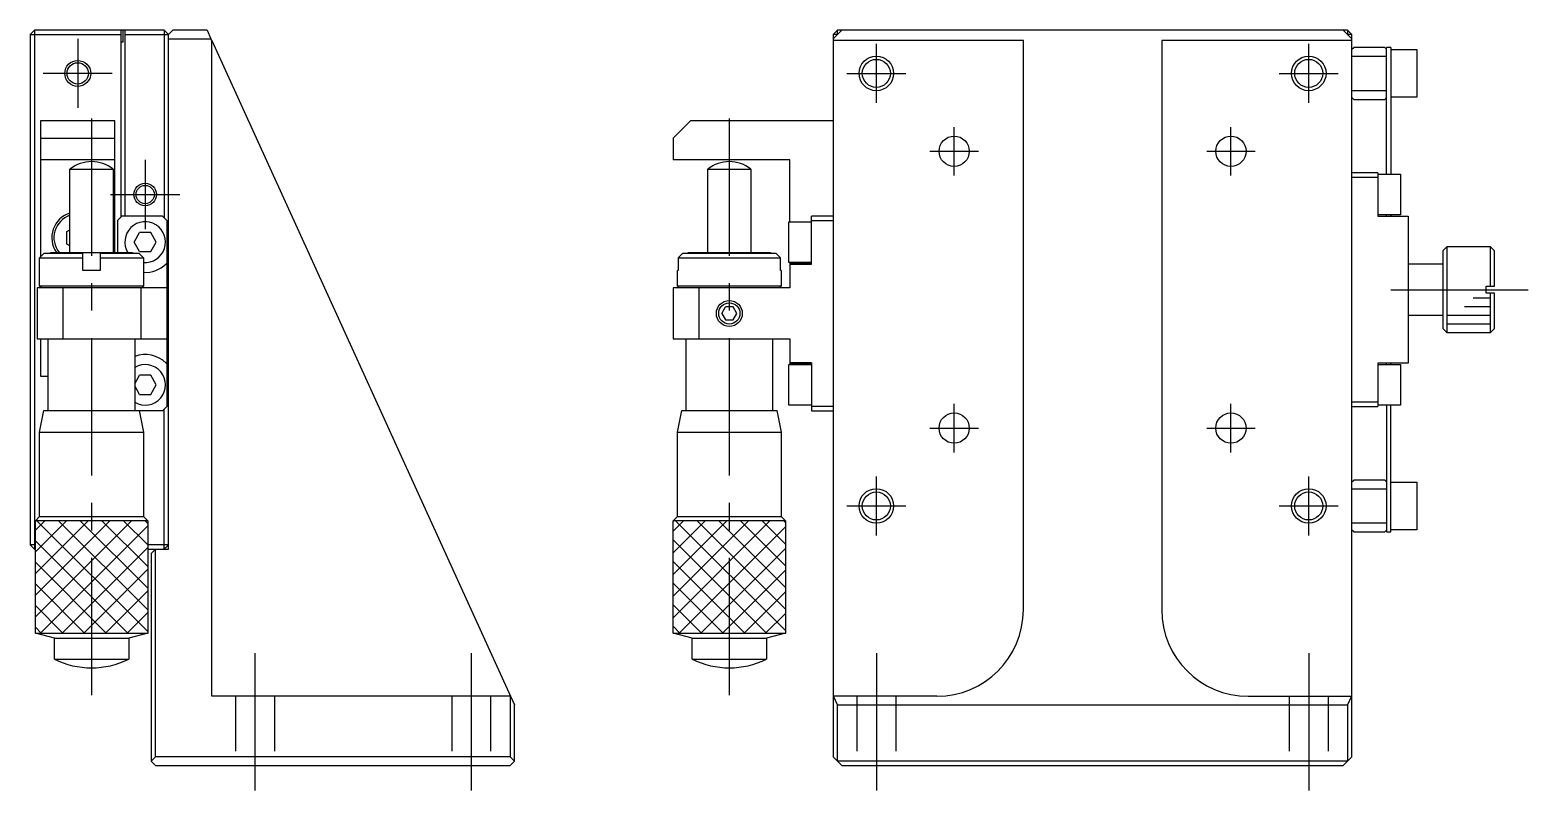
# Model space of a CAD drawing. Extents: x 0 to 354, y -8 to 238.
# Drawn here: x 180 to 354.3, y 76.4 to 166.4 of the extents above; entities that cross this region are included whole.
import ezdxf

# ---------------------------------------------------------------- set-up
doc = ezdxf.new("R2010")
doc.units = 0
doc.header["$LTSCALE"] = 0.5
doc.linetypes.add('CENTER', pattern=[50.8, 31.75, -6.35, 6.35, -6.35])
doc.linetypes.add('DASHED', pattern=[19.05, 12.7, -6.35])
for name, color, linetype in [('MSM_CENTER', 1, 'CENTER'), ('MSM_CONTINUOUS', 7, 'CONTINUOUS'), ('MSM_DASHED', 4, 'DASHED'), ('MSM_NARROW', 5, 'CONTINUOUS')]:
    doc.layers.add(name, color=color, linetype=linetype)

msp = doc.modelspace()

# ---------------------------------------------------------------- linework, layer by layer
at = {"layer": 'MSM_CENTER'}
for p, q in [((185.5, 165.41), (185.5, 157.41)), ((277.85, 158.01), (277.85, 164.81)), ((327.85, 158.01), (327.85, 164.81)), ((189.5, 161.41), (181.5, 161.41)), ((274.45, 161.41), (281.25, 161.41)), ((324.45, 161.41), (331.25, 161.41)), ((187.1, 156.21), (187.1, 87.71)), ((260.85, 156.21), (260.85, 87.71)), ((286.85, 149.61), (286.85, 155.21)), ((318.85, 149.61), (318.85, 155.21)), ((284.05, 152.41), (289.65, 152.41)), ((316.05, 152.41), (321.65, 152.41)), ((193.3, 151.41), (193.3, 143.41)), ((189.3, 147.41), (197.3, 147.41)), ((337.35, 136.41), (354.35, 136.41)), ((286.85, 117.61), (286.85, 123.21)), ((318.85, 117.61), (318.85, 123.21)), ((284.05, 120.41), (289.65, 120.41)), ((316.05, 120.41), (321.65, 120.41)), ((277.85, 108.01), (277.85, 114.81)), ((327.85, 108.01), (327.85, 114.81)), ((274.45, 111.41), (281.25, 111.41)), ((324.45, 111.41), (331.25, 111.41)), ((206, 94.41), (206, 76.41)), ((231, 94.41), (231, 76.41)), ((277.85, 94.41), (277.85, 76.41)), ((327.85, 94.41), (327.85, 76.41))]:
    msp.add_line(p, q, dxfattribs=at)
at = {"layer": 'MSM_CONTINUOUS'}
for p, q in [((180, 165.91), (180.5, 166.41)), ((180, 165.91), (190.5, 165.91)), ((180, 165.91), (180, 106.91)), ((180.5, 166.41), (180.5, 106.41)), ((195.5, 166.41), (180.5, 166.41)), ((190.5, 166.41), (190.5, 144.81)), ((190.75, 165.01), (190.75, 166.41)), ((191, 144.91), (191, 166.41)), ((191, 165.91), (196, 165.91)), ((195.5, 166.41), (195.5, 144.71)), ((195.5, 166.41), (196, 165.91)), ((196, 165.91), (196.5, 166.41)), ((196, 106.41), (196, 165.91)), ((200.45, 166.41), (196.5, 166.41)), ((200.45, 166.41), (200.91, 165.41)), ((272.85, 165.91), (273.35, 166.41)), ((272.85, 165.41), (273.85, 166.41)), ((273.35, 165.91), (272.85, 165.91)), ((272.85, 165.91), (272.85, 82.41)), ((332.35, 166.41), (273.35, 166.41)), ((273.35, 165.91), (273.35, 166.41)), ((331.85, 166.41), (332.85, 165.41)), ((332.35, 166.41), (332.35, 165.91)), ((332.35, 166.41), (332.85, 165.91)), ((332.85, 165.91), (332.35, 165.91)), ((332.85, 82.41), (332.85, 165.91)), ((190.75, 165.01), (190.5, 165.01)), ((196, 165.41), (200.91, 165.41)), ((201, 165.21), (200.91, 165.41)), ((201, 165.21), (230.99, 99.41)), ((201, 89.41), (201, 165.21)), ((294.85, 165.21), (272.85, 165.21)), ((294.85, 99.41), (294.85, 165.21)), ((332.85, 165.21), (310.85, 165.21)), ((310.85, 165.21), (310.85, 99.41)), ((332.85, 164.21), (333.05, 164.41)), ((336.65, 164.41), (333.05, 164.41)), ((336.65, 164.41), (336.85, 164.21)), ((336.85, 149.76), (336.85, 164.41)), ((337.35, 164.41), (336.85, 164.41)), ((337.35, 164.41), (337.35, 149.76)), ((337.35, 164.16), (340.35, 164.16)), ((340.35, 164.16), (340.35, 158.66)), ((332.85, 163.41), (336.85, 163.41)), ((336.85, 159.41), (332.85, 159.41)), ((340.35, 158.66), (337.35, 158.66)), ((333.05, 158.41), (332.85, 158.61)), ((333.05, 158.41), (336.65, 158.41)), ((336.85, 158.61), (336.65, 158.41)), ((189.8, 155.91), (181.2, 155.91)), ((181.2, 155.91), (181.2, 140.21)), ((189.8, 140.71), (189.8, 155.91)), ((254.35, 153.91), (256.35, 155.91)), ((272.85, 155.91), (256.35, 155.91)), ((181.2, 153.91), (189.8, 153.91)), ((254.35, 153.91), (254.35, 151.41)), ((189.8, 151.41), (181.2, 151.41)), ((184.6, 150.33), (189.6, 150.33)), ((184.6, 140.71), (184.6, 150.33)), ((189.6, 150.33), (189.6, 140.71)), ((267.85, 151.41), (254.35, 151.41)), ((258.35, 150.33), (263.35, 150.33)), ((258.35, 140.71), (258.35, 150.33)), ((263.35, 150.33), (263.35, 140.71)), ((267.85, 144.26), (267.85, 151.41)), ((335.85, 149.91), (332.85, 149.91)), ((332.85, 149.41), (335.85, 149.41)), ((335.85, 149.91), (335.85, 144.91)), ((335.85, 149.76), (338.45, 149.76)), ((338.45, 149.76), (338.45, 145.06)), ((190.1, 144.41), (190.6, 144.91)), ((195.3, 144.91), (190.6, 144.91)), ((195.8, 144.41), (195.3, 144.91)), ((270.35, 139.36), (270.35, 144.91)), ((272.85, 144.91), (270.35, 144.91)), ((338.45, 145.06), (335.85, 145.06)), ((335.85, 144.91), (339.35, 144.91)), ((336.85, 144.91), (336.85, 145.06)), ((337.35, 144.91), (337.35, 145.06)), ((337.35, 145.06), (337.35, 144.91)), ((339.35, 144.91), (339.35, 127.91)), ((184.25, 143.13), (184.6, 143.33)), ((184.25, 141.68), (184.25, 143.13)), ((190.1, 144.41), (190.1, 140.71)), ((192.03, 141.91), (192.66, 143.01)), ((193.94, 143.01), (192.66, 143.01)), ((194.57, 141.91), (193.94, 143.01)), ((195.8, 144.41), (195.8, 122.91)), ((267.75, 139.56), (267.75, 144.26)), ((267.75, 144.26), (270.35, 144.26)), ((270.35, 144.41), (272.85, 144.41)), ((184.6, 141.48), (184.25, 141.68)), ((192.66, 140.81), (192.03, 141.91)), ((193.94, 140.81), (194.57, 141.91)), ((343.35, 140.91), (343.85, 141.41)), ((343.85, 131.41), (343.85, 141.41)), ((343.85, 141.41), (348.85, 141.41)), ((348.85, 141.41), (348.85, 136.81)), ((348.85, 141.41), (349.35, 140.91)), ((181.1, 140.11), (181.6, 140.61)), ((181.1, 140.11), (186.1, 140.11)), ((181.1, 136.81), (181.1, 140.11)), ((186.1, 140.61), (181.6, 140.61)), ((182.35, 140.71), (191.85, 140.71)), ((182.35, 140.61), (182.35, 140.71)), ((186.1, 138.61), (186.1, 140.61)), ((188.1, 140.61), (188.1, 138.61)), ((192.6, 140.61), (188.1, 140.61)), ((188.1, 140.11), (193.1, 140.11)), ((191.85, 140.71), (191.85, 140.61)), ((192.6, 140.61), (193.1, 140.11)), ((192.66, 140.81), (193.94, 140.81)), ((193.1, 140.11), (193.1, 136.81)), ((255.44, 140.61), (254.93, 140.11)), ((254.93, 140.11), (266.76, 140.11)), ((254.93, 140.11), (254.93, 138.61)), ((266.25, 140.61), (255.44, 140.61)), ((256.1, 140.71), (265.6, 140.71)), ((256.1, 140.61), (256.1, 140.71)), ((265.6, 140.71), (265.6, 140.61)), ((266.76, 140.11), (266.25, 140.61)), ((266.76, 138.61), (266.76, 140.11)), ((270.35, 139.56), (267.75, 139.56)), ((267.85, 139.56), (267.85, 136.61)), ((343.35, 140.91), (343.35, 131.91)), ((349.35, 136.81), (349.35, 140.91)), ((188.1, 138.61), (186.1, 138.61)), ((195.8, 139.36), (195.73, 139.39)), ((254.93, 138.61), (254.85, 138.61)), ((254.85, 136.81), (254.85, 138.61)), ((266.85, 138.61), (266.76, 138.61)), ((266.85, 138.61), (266.85, 136.81)), ((270.35, 139.39), (267.85, 139.39)), ((267.85, 139.36), (270.35, 139.36)), ((339.35, 139.41), (343.35, 139.41)), ((180.8, 136.61), (180.8, 130.71)), ((195.8, 136.61), (180.8, 136.61)), ((193.1, 136.81), (181.1, 136.81)), ((181.3, 136.61), (181.1, 136.81)), ((181.2, 136.71), (181.2, 136.61)), ((183.8, 130.71), (183.8, 136.61)), ((192.8, 136.61), (192.8, 130.71)), ((193.1, 136.81), (192.9, 136.61)), ((254.35, 136.61), (254.35, 130.71)), ((267.85, 136.61), (254.35, 136.61)), ((266.85, 136.81), (254.85, 136.81)), ((255.05, 136.61), (254.85, 136.81)), ((257.35, 130.71), (257.35, 136.61)), ((266.85, 136.81), (266.65, 136.61)), ((348.35, 136.01), (348.35, 136.81)), ((348.35, 136.81), (349.35, 136.81)), ((349.35, 136.01), (348.35, 136.01)), ((348.85, 136.01), (348.85, 131.41)), ((349.35, 131.91), (349.35, 136.01)), ((259.98, 133.66), (260.41, 134.41)), ((261.28, 134.41), (260.41, 134.41)), ((261.71, 133.66), (261.28, 134.41)), ((259.98, 133.66), (260.41, 132.91)), ((260.41, 132.91), (261.28, 132.91)), ((261.28, 132.91), (261.71, 133.66)), ((343.35, 133.41), (339.35, 133.41)), ((343.85, 131.41), (343.35, 131.91)), ((348.85, 131.41), (343.85, 131.41)), ((349.35, 131.91), (348.85, 131.41)), ((180.8, 130.71), (195.8, 130.71)), ((181.2, 130.71), (181.2, 126.41)), ((182.1, 122.46), (182.1, 130.71)), ((192.1, 130.71), (192.1, 122.46)), ((254.35, 130.71), (267.85, 130.71)), ((255.85, 122.46), (255.85, 130.71)), ((265.85, 130.71), (265.85, 122.46)), ((267.85, 130.71), (267.85, 127.76)), ((195.73, 127.92), (195.8, 127.95)), ((267.75, 123.06), (267.75, 127.76)), ((267.75, 127.76), (270.35, 127.76)), ((270.35, 127.95), (267.85, 127.95)), ((267.85, 127.92), (270.35, 127.92)), ((270.35, 127.95), (270.35, 122.41)), ((339.35, 127.91), (335.85, 127.91)), ((335.85, 127.91), (335.85, 122.91)), ((335.85, 127.76), (338.45, 127.76)), ((336.85, 127.76), (336.85, 127.91)), ((337.35, 127.76), (337.35, 127.91)), ((337.35, 127.91), (337.35, 127.76)), ((338.45, 127.76), (338.45, 123.06)), ((181.2, 126.41), (182.1, 126.41)), ((192.1, 125.53), (192.66, 126.51)), ((193.94, 126.51), (192.66, 126.51)), ((194.57, 125.41), (193.94, 126.51)), ((192.66, 124.31), (192.1, 125.28)), ((192.66, 124.31), (193.94, 124.31)), ((193.94, 124.31), (194.57, 125.41)), ((181.1, 119.96), (181.6, 122.46)), ((181.6, 122.46), (192.6, 122.46)), ((192.6, 122.46), (193.1, 119.96)), ((195.3, 122.41), (192.61, 122.41)), ((195.8, 122.91), (195.3, 122.41)), ((195.5, 106.41), (195.5, 122.61)), ((254.85, 119.96), (255.35, 122.46)), ((255.35, 122.46), (266.35, 122.46)), ((266.35, 122.46), (266.85, 119.96)), ((270.35, 123.06), (267.75, 123.06)), ((272.85, 122.91), (270.35, 122.91)), ((270.35, 122.41), (272.85, 122.41)), ((335.85, 123.41), (332.85, 123.41)), ((332.85, 122.91), (335.85, 122.91)), ((338.45, 123.06), (335.85, 123.06)), ((336.85, 123.06), (336.85, 108.41)), ((337.35, 108.41), (337.35, 123.06)), ((181.1, 119.96), (193.1, 119.96)), ((181.1, 110.21), (181.1, 119.96)), ((193.1, 119.96), (193.1, 110.21)), ((254.85, 119.96), (266.85, 119.96)), ((254.85, 110.21), (254.85, 119.96)), ((266.85, 119.96), (266.85, 110.21)), ((332.85, 114.21), (333.05, 114.41)), ((332.85, 113.41), (336.85, 113.41)), ((336.65, 114.41), (333.05, 114.41)), ((336.65, 114.41), (336.85, 114.21)), ((337.35, 114.16), (340.35, 114.16)), ((340.35, 114.16), (340.35, 108.66)), ((180.6, 109.71), (181.1, 110.21)), ((181.1, 110.21), (193.1, 110.21)), ((193.1, 110.21), (193.6, 109.71)), ((254.35, 109.71), (254.85, 110.21)), ((254.85, 110.21), (266.85, 110.21)), ((266.85, 110.21), (267.35, 109.71)), ((180.6, 96.71), (180.6, 109.71)), ((193.6, 109.71), (180.6, 109.71)), ((193.6, 109.71), (193.6, 96.71)), ((254.35, 96.71), (254.35, 109.71)), ((267.35, 109.71), (254.35, 109.71)), ((267.35, 109.71), (267.35, 96.71)), ((336.85, 109.41), (332.85, 109.41)), ((333.05, 108.41), (332.85, 108.61)), ((333.05, 108.41), (336.65, 108.41)), ((336.65, 108.41), (336.85, 108.61)), ((336.85, 108.41), (337.35, 108.41)), ((340.35, 108.66), (337.35, 108.66)), ((180.6, 106.91), (180, 106.91)), ((180.5, 106.41), (180, 106.91)), ((180.5, 106.41), (180.6, 106.41)), ((196, 106.91), (193.6, 106.91)), ((193.6, 106.41), (196, 106.41)), ((194.5, 106.41), (194, 105.91)), ((194.5, 82.41), (194.5, 106.41)), ((196, 106.91), (195.5, 106.41)), ((195.65, 106.56), (196, 106.91)), ((194, 105.91), (194, 81.91)), ((230.99, 99.41), (235.54, 89.41)), ((182.8, 96.12), (180.6, 96.71)), ((180.6, 96.71), (193.6, 96.71)), ((182.8, 96.12), (191.4, 96.12)), ((182.8, 93.71), (182.8, 96.12)), ((193.6, 96.71), (191.4, 96.12)), ((191.4, 96.12), (191.4, 93.71)), ((256.55, 96.12), (254.35, 96.71)), ((254.35, 96.71), (267.35, 96.71)), ((256.55, 96.12), (265.15, 96.12)), ((256.55, 93.71), (256.55, 96.12)), ((267.35, 96.71), (265.15, 96.12)), ((265.15, 96.12), (265.15, 93.71)), ((182.8, 93.71), (191.4, 93.71)), ((256.55, 93.71), (265.15, 93.71)), ((235.54, 89.41), (201, 89.41)), ((235.5, 89.41), (235.5, 82.41)), ((235.54, 89.41), (236, 88.41)), ((284.85, 89.41), (272.85, 89.41)), ((273.35, 88.41), (272.89, 89.41)), ((320.85, 89.41), (332.85, 89.41)), ((332.8, 89.41), (332.35, 88.41)), ((236, 81.91), (236, 88.41)), ((273.35, 88.41), (332.35, 88.41)), ((273.35, 81.91), (273.35, 88.41)), ((332.35, 88.41), (332.35, 81.91)), ((194, 81.91), (194.5, 82.41)), ((235.5, 82.41), (194.5, 82.41)), ((235.5, 82.41), (236, 81.91)), ((272.85, 82.41), (273.85, 81.41)), ((331.85, 81.41), (332.85, 82.41)), ((194.5, 81.41), (194, 81.91)), ((194.5, 81.41), (235.5, 81.41)), ((235.5, 81.41), (236, 81.91)), ((332.35, 81.91), (273.35, 81.91)), ((273.85, 81.41), (331.85, 81.41))]:
    msp.add_line(p, q, dxfattribs=at)
for centre, radius in [((185.5, 161.41), 1.23), ((277.85, 161.41), 1.62), ((327.85, 161.41), 1.62), ((286.85, 152.41), 1.75), ((318.85, 152.41), 1.75), ((193.3, 147.41), 1.06), ((260.85, 133.66), 1.23), ((286.85, 120.41), 1.75), ((318.85, 120.41), 1.75), ((277.85, 111.41), 1.62), ((327.85, 111.41), 1.62)]:
    msp.add_circle(centre, radius, dxfattribs=at)
for centre, radius, start, end in [((187.1, 147.21), 4, 51.3178, 128.6822), ((260.85, 147.21), 4, 51.3178, 128.6822), ((185.5, 142.41), 3, 107.4575, 214.5181), ((185.5, 142.41), 2.75, 109.1032, 218.1835), ((193.3, 141.91), 2.35, 265.1179, 210.7064), ((193.3, 141.91), 3.5, 266.7242, 313.989), ((193.3, 125.41), 3.5, 46.011, 110.051), ((193.3, 125.41), 2.35, 239.2936, 120.7064), ((284.85, 99.41), 10, 270, 0), ((320.85, 99.41), 10, 180, 270), ((187.1, 102.45), 9.75, 243.8162, 296.1838), ((260.85, 102.45), 9.75, 243.8162, 296.1838)]:
    msp.add_arc(centre, radius, start, end, dxfattribs=at)
at = {"layer": 'MSM_DASHED'}
for p, q in [((203.75, 89.41), (203.75, 81.41)), ((208.25, 89.41), (208.25, 81.41)), ((228.75, 89.41), (228.75, 81.41)), ((233.25, 89.41), (233.25, 81.41)), ((275.6, 89.41), (275.6, 81.41)), ((280.1, 89.41), (280.1, 81.41)), ((325.6, 89.41), (325.6, 81.41)), ((330.1, 89.41), (330.1, 81.41))]:
    msp.add_line(p, q, dxfattribs=at)
at = {"layer": 'MSM_NARROW'}
for p, q in [((348.85, 134.41), (345.85, 134.41)), ((348.85, 135.41), (346.85, 135.41)), ((348.85, 133.41), (343.85, 133.41)), ((348.85, 132.41), (343.85, 132.41)), ((191.71, 109.71), (180.6, 98.6)), ((189.21, 109.71), (180.6, 101.1)), ((186.71, 109.71), (180.6, 103.6)), ((184.21, 109.71), (180.6, 106.1)), ((181.71, 109.71), (180.6, 108.6)), ((193.6, 96.9), (180.79, 109.71)), ((193.6, 109.1), (181.21, 96.71)), ((193.6, 99.4), (183.29, 109.71)), ((193.6, 101.9), (185.79, 109.71)), ((193.6, 104.4), (188.29, 109.71)), ((193.6, 106.9), (190.79, 109.71)), ((193.6, 109.4), (193.29, 109.71)), ((265.55, 109.71), (254.35, 98.5)), ((263.05, 109.71), (254.35, 101)), ((260.55, 109.71), (254.35, 103.5)), ((258.05, 109.71), (254.35, 106)), ((255.55, 109.71), (254.35, 108.5)), ((267.35, 97), (254.64, 109.71)), ((267.35, 109), (255.05, 96.71)), ((267.35, 99.5), (257.14, 109.71)), ((267.35, 102), (259.64, 109.71)), ((267.35, 104.5), (262.14, 109.71)), ((267.35, 107), (264.64, 109.71)), ((267.35, 109.5), (267.14, 109.71)), ((191.29, 96.71), (180.6, 107.4)), ((193.6, 106.6), (183.71, 96.71)), ((265.14, 96.71), (254.35, 107.5)), ((267.35, 106.5), (257.55, 96.71)), ((188.79, 96.71), (180.6, 104.9)), ((262.64, 96.71), (254.35, 105)), ((193.6, 104.1), (186.21, 96.71)), ((267.35, 104), (260.05, 96.71)), ((186.29, 96.71), (180.6, 102.4)), ((193.6, 101.6), (188.71, 96.71)), ((260.14, 96.71), (254.35, 102.5)), ((267.35, 101.5), (262.55, 96.71)), ((183.79, 96.71), (180.6, 99.9)), ((257.64, 96.71), (254.35, 100)), ((193.6, 99.1), (191.21, 96.71)), ((267.35, 99), (265.05, 96.71)), ((181.29, 96.71), (180.6, 97.4)), ((255.14, 96.71), (254.35, 97.5))]:
    msp.add_line(p, q, dxfattribs=at)
for centre, radius in [((185.5, 161.41), 1.5), ((277.85, 161.41), 2), ((327.85, 161.41), 2), ((193.3, 147.41), 1.3), ((260.85, 133.66), 1.5), ((277.85, 111.41), 2), ((327.85, 111.41), 2)]:
    msp.add_circle(centre, radius, dxfattribs=at)

doc.saveas('drawing.dxf')
